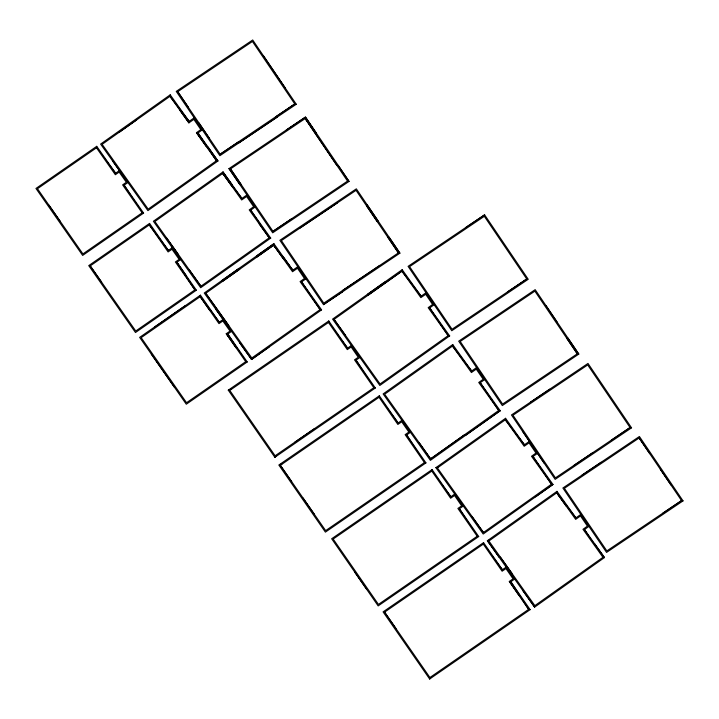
<?xml version="1.0" encoding="UTF-8"?>
<svg xmlns="http://www.w3.org/2000/svg" width="719" height="719" viewBox="0 0 719 719"><rect width="100%" height="100%" fill="white"/><g stroke="black" fill="none" stroke-linecap="round" stroke-linejoin="round"><path stroke-width="1.08" d="M170.223 94.818L169.963 96.355L188.899 122.886L193.842 119.399L200.808 129.591L196.44 132.673L216.428 160.741L217.965 161.002L147.916 210.64L100.606 144.088L170.223 94.818L189.16 121.349L194.121 117.853L202.336 129.869L197.986 132.934L216.428 160.741L148.177 209.103L102.143 144.348L169.963 96.355L189.16 121.349M250.751 210.155L269.185 237.836L249.214 209.903L253.645 206.704L246.617 196.494L241.665 199.981L222.728 173.45L222.989 171.913L153.372 221.245L200.682 287.735L270.73 238.097L250.751 210.155L255.164 206.964L246.887 194.957L241.926 198.444L222.728 173.45L154.909 221.506L200.952 286.198L269.185 237.836L270.73 238.097M449.681 335.908L448.144 335.647L428.164 307.651L432.595 304.452L425.684 294.305L420.858 297.657L401.93 271.198L402.182 269.661L332.564 319.11L379.821 385.483L449.681 335.908L429.701 307.903L434.114 304.712L425.963 292.759L421.118 296.129L401.93 271.198L368.02 295.284M465.31 435.552L500.235 410.738L430.375 460.376L383.119 393.94L452.745 344.545L452.485 346.091L471.421 372.559L476.248 369.135L483.204 379.273L478.719 382.472L498.698 410.477L500.235 410.738L480.256 382.733L484.732 379.542L476.517 367.589L471.682 371.022L452.485 346.091L384.665 394.21L430.636 458.839L498.698 410.477L480.256 382.733M535.556 496.856L553.001 484.453L483.204 534.037L435.894 467.665L505.565 418.269L505.313 419.806L524.178 446.274L529.058 442.913L535.979 453.06L531.485 456.259L551.464 484.202L553.001 484.453L533.031 456.511L537.497 453.329L529.346 441.376L524.448 444.746L505.313 419.806L437.431 467.925L483.456 532.5L551.464 484.202L533.031 456.511M566.195 506.131L556.731 492.857L556.991 491.32L487.365 540.715L499.175 557.324M115.615 173.198L96.741 146.299L96.472 147.826L37.487 188.729L82.928 253.906L142.092 212.815L143.629 213.094L124.135 185.151L127.874 182.518L119.417 170.565L115.615 173.198L96.472 147.826L115.346 174.735L119.147 172.093L126.337 182.249L122.607 184.882L142.092 212.815L124.135 185.151M196.395 290.188L135.478 332.538L88.716 265.617L149.57 223.393L149.291 224.921L168.111 251.956L171.976 249.25L179.103 259.343L175.373 261.977L194.858 289.91L196.395 290.188L176.901 262.246L180.64 259.604L172.245 247.722L168.39 250.41L149.291 224.921L90.252 265.895L135.756 331.001L194.858 289.91L176.901 262.246L186.652 276.213M231.572 331.369L227.77 334.002L247.255 361.954L245.718 361.675L186.554 402.703L141.185 337.651L200.161 296.686L200.439 295.149L219.25 322.121L223.115 319.479M432.092 469.57L431.813 471.098L333.185 539.034L378.446 604.391L477.191 536.266L478.728 536.545L378.158 605.928L331.648 538.756L432.092 469.57L450.903 496.712L454.83 493.962L463.162 506.149L459.423 508.728L477.191 536.266L457.886 508.441L461.625 505.861L454.543 495.499L450.624 498.258L431.813 471.098L450.903 496.712M483.572 542.62L383.065 611.869L429.638 679.033L530.146 609.658L528.609 609.379L510.841 581.716L514.579 579.146L506.248 567.075L502.383 569.709L483.572 542.62L483.285 544.148L384.602 612.148L395.926 628.487M328.763 320.953L328.484 322.489L229.801 390.426L275.116 455.774L373.799 387.721L375.336 387.999L274.838 457.311L228.256 390.147L328.763 320.953L347.583 348.104L351.438 345.471L359.779 357.541L356.04 360.111L373.799 387.721L354.494 359.833L358.242 357.253L351.16 346.998L347.295 349.623L328.484 322.489L347.583 348.104M379.326 395.783L379.039 397.31L280.356 465.319L325.68 530.604L424.426 462.605L425.963 462.892L325.392 532.141L278.819 465.031L379.326 395.783L398.137 422.934L402.002 420.291L410.396 432.362L406.657 434.941L424.426 462.605L405.121 434.662L408.859 432.083L401.714 421.819L397.859 424.462L379.039 397.31L398.137 422.934M276.078 455.442L274.838 457.311L276.276 455.594M429.638 679.033L431.076 677.316M556.731 492.857L575.667 519.397L580.485 515.972L587.405 526.11L582.974 529.31L602.944 557.315L584.502 529.561L588.915 526.38L580.763 514.427L575.928 517.86L556.731 492.857L488.911 540.985L534.873 605.614L602.944 557.315L604.481 557.567L594.496 543.564M367.373 294.386L384.782 282.019M464.672 434.653L430.636 458.839L419.141 442.67M119.102 132.35L136.053 120.352M221.659 280.68L239.076 268.34M256.503 256.009L273.912 243.678L292.795 270.209L297.756 266.713L305.97 278.792L301.621 281.857L320.054 309.601L321.6 309.862L301.621 281.857M256.683 257.222L273.651 245.215L292.525 271.737L297.477 268.259L304.452 278.514L300.075 281.587L320.054 309.601L251.812 357.963L205.778 293.271L273.651 245.215L273.912 243.678L204.232 293.01L251.551 359.5L269.059 347.088M321.6 309.862L251.551 359.5L239.724 342.882M345.596 335.521L334.101 319.371L401.93 271.198M489.531 540.158L487.365 540.715L534.621 607.151L604.481 557.567L584.502 529.561M222.746 281.255L239.715 269.239M96.741 146.299L35.95 188.459L82.649 255.443L143.629 213.094M154.837 326.821L185.241 305.701M200.439 295.149L139.639 337.373L186.284 404.24L247.255 361.954M227.77 334.002L245.718 361.675L226.233 333.733L230.026 331.099L222.845 320.998L218.971 323.64L200.161 296.686L219.25 322.121M294.853 442.167L314.589 428.56M518.956 595.404L509.304 581.437L513.042 578.858L505.96 568.603L502.105 571.228L483.285 544.148L502.383 569.709M220.158 154.199L294.754 103.958L252.423 41.495L177.764 91.681L220.158 154.199L238.807 141.643M228.993 168.606L305.476 117.062L349.057 181.413L272.69 232.83L228.993 168.606L239.921 184.657M286.36 129.95L305.476 117.062L316.369 133.15M241.144 184.495L230.529 168.893L305.18 118.59L336.932 165.478M230.529 168.893L272.986 231.302L291.617 218.747M342.442 290.566L379.74 265.437M399.917 253.169L356.345 188.827L279.862 240.299L323.496 304.649L399.917 253.169L389.024 237.09M465.481 227.698L484.606 214.81L528.249 279.278L451.766 330.758L408.068 266.345L484.606 214.81M530.595 402.083L549.72 389.195M574.095 465.265L592.744 452.691M611.393 440.109L630.033 427.535L587.702 364.955L512.989 415.258L555.445 477.838L630.033 427.535M582.013 475.133L601.147 462.245M681.522 500.586L606.863 550.889L564.406 488.309L639.119 438.006L681.522 500.586L662.846 513.159M276.105 116.514L294.754 103.958M238.969 142.865L277.183 117.125M272.986 231.302L347.52 181.107L305.18 118.59M300.057 228.04L337.382 202.911M398.389 252.881L323.793 303.121L281.399 240.595L356.049 190.355L398.389 252.881L387.802 237.243M323.496 304.649L342.603 291.779M508.045 291.546L526.712 278.981L484.318 216.338L409.596 266.641L452.053 329.23L526.712 278.981M577.276 353.811L502.617 404.051L460.223 341.471L534.873 291.168L577.276 353.811L566.671 338.155M578.804 354.108L502.32 405.588L458.686 341.174L535.17 289.64L578.804 354.108L567.893 337.993M228.256 390.147L231.428 389.024M279.871 464.663L281.983 463.917M435.894 467.665L438.051 467.107M402.182 269.661L421.118 296.129M452.745 344.545L471.682 371.022M259.2 223.87L269.185 237.836M505.565 418.269L524.448 444.746M556.991 491.32L575.928 517.86M334.101 319.371L380.072 383.946L448.144 335.647L429.701 307.903M471.952 516.359L483.456 532.5M197.986 132.934L217.965 161.002L207.98 146.964M196.44 132.673L206.434 146.703M179.426 109.621L188.899 122.886M241.926 198.444L222.989 171.913L232.453 185.178M222.728 173.45L232.201 186.706M283.088 258.472L273.651 245.215L292.795 270.209L283.358 256.944M166.422 237.683L177.926 253.852M189.439 270.029L200.952 286.198M205.778 293.271L228.795 325.617M216.068 309.637L227.896 326.255M500.397 557.135L511.892 573.295M522.812 590.542L534.621 607.151M112.434 160.723L124.261 177.368M226.233 333.733L235.976 347.699M200.161 296.686L209.571 310.168M48.847 205.032L60.207 221.317M90.252 265.895L101.631 282.163M151.305 354.099L174.618 387.523M149.57 223.393L168.39 250.41M280.356 465.319L291.689 481.631M303.014 497.961L314.347 514.283M459.423 508.728L478.728 536.545M356.04 360.111L375.336 387.999M384.602 612.148L429.917 677.505L528.609 609.379L509.304 581.437M354.898 572.342L366.537 589.131M510.841 581.716L530.146 609.658M406.657 434.941L425.963 462.892M639.119 438.006L649.715 453.653M660.321 469.3L670.917 484.939M522.38 431.067L544.229 463.27M263.603 56.037L285.389 88.176M177.764 91.681L188.36 107.311M198.956 122.949L209.562 138.569M546.081 305.755L556.991 321.869M367.238 204.915L378.131 221.003M366.636 205.985L377.214 221.623M338.164 165.325L349.057 181.413M296.282 104.255L219.861 155.735L176.227 91.385L252.711 39.967L296.282 104.255M631.57 427.832L555.149 479.375L511.452 414.962L587.998 363.419L631.57 427.832M683.05 500.882L606.566 552.426L562.869 488.012L639.416 436.478L683.05 500.882"/></g></svg>
